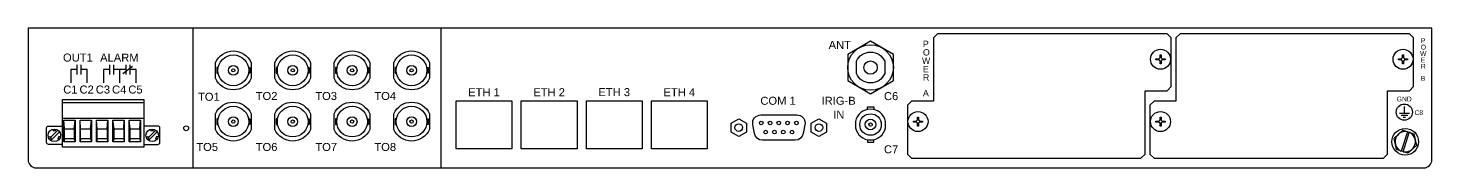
# Model space of a CAD drawing. Header units: inches. Extents: x 2 to 47, y 0.9 to 34.
# Drawn here: x 26.88 to 44.13, y 14.65 to 16.37 of the extents above; entities that cross this region are included whole.
import ezdxf
from ezdxf.enums import TextEntityAlignment as Align

# ---------------------------------------------------------------- set-up
doc = ezdxf.new("R2010")
doc.units = ezdxf.units.IN
doc.header["$MEASUREMENT"] = 0
doc.layers.add('6.0_____[DWG]', color=7, linetype='Continuous')
doc.styles.add('Arial', font='arial.ttf')

msp = doc.modelspace()

# ---------------------------------------------------------------- linework, layer by layer
at = {"layer": '6.0_____[DWG]'}
for points in [[(26.875, 14.748, 0.414215), (26.975, 14.648), (44.025, 14.648, 0.414214), (44.125, 14.748), (44.125, 16.368), (26.875, 16.368), (26.875, 14.748)], [(27.298, 14.937), (27.127, 14.937, -0.332428), (27.101, 14.962), (27.101, 15.141, -0.356187), (27.127, 15.163), (27.298, 15.163)], [(27.124, 15.03), (27.143, 15.035, 0.131615), (27.158, 15.01), (27.144, 14.996)], [(27.179, 15.124), (27.184, 15.105, -0.131863), (27.213, 15.105), (27.218, 15.124)], [(27.273, 15.03), (27.254, 15.035, -0.131826), (27.239, 15.01), (27.253, 14.996)], [(28.299, 14.937), (28.47, 14.937, 0.332428), (28.496, 14.962), (28.496, 15.141, 0.356187), (28.47, 15.163), (28.299, 15.163)], [(28.325, 15.03), (28.344, 15.035, 0.131615), (28.359, 15.009), (28.345, 14.996)], [(28.379, 15.124), (28.384, 15.105, -0.131863), (28.414, 15.105), (28.419, 15.124)], [(28.473, 15.03), (28.454, 15.035, -0.131826), (28.439, 15.009), (28.453, 14.996)], [(43.824, 15.092, 0.908553), (43.748, 14.854)], [(43.771, 14.848, 0.908553), (43.846, 15.086)]]:
    msp.add_lwpolyline(points, format="xyb", dxfattribs=at)
for points in [[(28.901, 16.368), (28.901, 14.648)], [(31.948, 16.368), (31.948, 14.648)], [(38, 16.248), (38, 15.468), (37.73, 15.468), (37.68, 15.418), (37.68, 14.818), (37.73, 14.768), (40.55, 14.768), (40.6, 14.818), (40.6, 15.598), (40.87, 15.598), (40.92, 15.648), (40.92, 16.248), (40.87, 16.298), (38.05, 16.298), (38, 16.248)], [(40.98, 16.248), (40.98, 15.468), (40.71, 15.468), (40.66, 15.418), (40.66, 14.818), (40.71, 14.768), (43.53, 14.768), (43.58, 14.818), (43.58, 15.598), (43.85, 15.598), (43.9, 15.648), (43.9, 16.248), (43.85, 16.298), (41.03, 16.298), (40.98, 16.248)], [(27.475, 15.917), (27.475, 15.797)], [(27.525, 15.917), (27.525, 15.797)], [(27.875, 15.917), (27.875, 15.797)], [(27.925, 15.917), (27.925, 15.797)], [(28.039, 15.811), (28.159, 15.901)], [(28.077, 15.917), (28.077, 15.797)], [(28.127, 15.917), (28.127, 15.797)], [(29.211, 15.883), (29.194, 15.883), (29.194, 15.813), (29.211, 15.813)], [(29.583, 15.883), (29.6, 15.883), (29.6, 15.813), (29.583, 15.813)], [(29.941, 15.883), (29.924, 15.883), (29.924, 15.813), (29.941, 15.813)], [(30.313, 15.883), (30.33, 15.883), (30.33, 15.813), (30.313, 15.813)], [(30.671, 15.883), (30.654, 15.883), (30.654, 15.813), (30.671, 15.813)], [(31.043, 15.883), (31.06, 15.883), (31.06, 15.813), (31.043, 15.813)], [(31.401, 15.883), (31.384, 15.883), (31.384, 15.813), (31.401, 15.813)], [(31.773, 15.883), (31.79, 15.883), (31.79, 15.813), (31.773, 15.813)], [(27.475, 15.858), (27.402, 15.858), (27.402, 15.695)], [(27.602, 15.695), (27.602, 15.858), (27.525, 15.858)], [(27.875, 15.858), (27.802, 15.858), (27.802, 15.695)], [(28.002, 15.695), (28.002, 15.858), (27.925, 15.858)], [(28.077, 15.858), (28.002, 15.858)], [(28.202, 15.695), (28.202, 15.858), (28.127, 15.858)], [(27.298, 15.453), (28.299, 15.453)], [(37.188, 15.368), (37.188, 15.399), (37.266, 15.399), (37.266, 15.368)], [(43.786, 15.323), (43.786, 15.403)], [(27.298, 15.26), (28.299, 15.26)], [(27.321, 15.13), (27.316, 15.235)], [(27.44, 15.13), (27.455, 15.235)], [(27.521, 15.13), (27.516, 15.235)], [(27.64, 15.13), (27.655, 15.235)], [(27.726, 15.13), (27.716, 15.235)], [(27.845, 15.13), (27.855, 15.235)], [(27.931, 15.13), (27.916, 15.235)], [(28.05, 15.13), (28.055, 15.235)], [(28.131, 15.13), (28.116, 15.235)], [(28.25, 15.13), (28.255, 15.235)], [(29.211, 15.253), (29.194, 15.253), (29.194, 15.183), (29.211, 15.183)], [(29.583, 15.253), (29.6, 15.253), (29.6, 15.183), (29.583, 15.183)], [(29.941, 15.253), (29.924, 15.253), (29.924, 15.183), (29.941, 15.183)], [(30.313, 15.253), (30.33, 15.253), (30.33, 15.183), (30.313, 15.183)], [(30.671, 15.253), (30.654, 15.253), (30.654, 15.183), (30.671, 15.183)], [(31.043, 15.253), (31.06, 15.253), (31.06, 15.183), (31.043, 15.183)], [(31.401, 15.253), (31.384, 15.253), (31.384, 15.183), (31.401, 15.183)], [(31.773, 15.253), (31.79, 15.253), (31.79, 15.183), (31.773, 15.183)], [(43.725, 15.323), (43.849, 15.323)], [(43.748, 15.298), (43.827, 15.298)], [(43.772, 15.273), (43.801, 15.273)], [(27.242, 15.113), (27.15, 15.021)], [(27.262, 15.094), (27.155, 14.987)], [(28.443, 15.113), (28.35, 15.02)], [(28.462, 15.093), (28.355, 14.987)], [(43.824, 15.093), (43.748, 14.854)], [(43.771, 14.847), (43.846, 15.085)], [(27.321, 15.004), (27.316, 14.97)], [(27.44, 15.004), (27.455, 14.97)], [(27.521, 15.004), (27.516, 14.97)], [(27.64, 15.004), (27.655, 14.97)], [(27.726, 15.004), (27.716, 14.97)], [(27.845, 15.004), (27.855, 14.97)], [(27.931, 15.004), (27.916, 14.97)], [(28.05, 15.004), (28.055, 14.97)], [(28.131, 15.004), (28.116, 14.97)], [(28.25, 15.004), (28.255, 14.97)], [(37.188, 14.996), (37.188, 14.965), (37.266, 14.965), (37.266, 14.996)]]:
    msp.add_lwpolyline(points, dxfattribs=at)
for points in [[(29.616, 15.944), (29.616, 15.751, -0.652645), (29.178, 15.751), (29.178, 15.944, -0.652645)], [(30.346, 15.944), (30.346, 15.751, -0.652645), (29.908, 15.751), (29.908, 15.944, -0.652645)], [(31.076, 15.944), (31.076, 15.751, -0.652645), (30.638, 15.751), (30.638, 15.944, -0.652645)], [(31.806, 15.944), (31.806, 15.751, -0.652645), (31.368, 15.751), (31.368, 15.944, -0.652645)], [(37.053, 15.808), (37.053, 15.959, -0.65692), (37.401, 15.959), (37.401, 15.808, -0.65692)], [(40.808, 15.978, -0.224709), (40.796, 15.966), (40.796, 15.928), (40.784, 15.928), (40.784, 15.966, -0.224709), (40.772, 15.978), (40.734, 15.978), (40.734, 15.99), (40.772, 15.99, -0.228692), (40.784, 16.002), (40.784, 16.04), (40.796, 16.04), (40.796, 16.002, -0.228692), (40.808, 15.99), (40.846, 15.99), (40.846, 15.978)], [(43.788, 15.978, -0.224709), (43.776, 15.966), (43.776, 15.928), (43.764, 15.928), (43.764, 15.966, -0.224709), (43.752, 15.978), (43.714, 15.978), (43.714, 15.99), (43.752, 15.99, -0.228692), (43.764, 16.002), (43.764, 16.04), (43.776, 16.04), (43.776, 16.002, -0.228692), (43.788, 15.99), (43.826, 15.99), (43.826, 15.978)], [(29.616, 15.314), (29.616, 15.121, -0.652645), (29.178, 15.121), (29.178, 15.314, -0.652645)], [(30.346, 15.314), (30.346, 15.121, -0.652645), (29.908, 15.121), (29.908, 15.314, -0.652645)], [(31.076, 15.314), (31.076, 15.121, -0.652645), (30.638, 15.121), (30.638, 15.314, -0.652645)], [(31.806, 15.314), (31.806, 15.121, -0.652645), (31.368, 15.121), (31.368, 15.314, -0.652645)], [(37.412, 15.143), (37.412, 15.22, 0.814602), (37.042, 15.22), (37.042, 15.143, 0.814602)], [(35.879, 15.3), (36.322, 15.3, -0.414214), (36.422, 15.2), (36.4, 15.072, -0.370597), (36.302, 14.989), (35.898, 14.989, -0.36397), (35.8, 15.072), (35.78, 15.183, -0.466307)], [(37.828, 15.212, -0.224709), (37.816, 15.201), (37.816, 15.162), (37.804, 15.162), (37.804, 15.201, -0.224709), (37.792, 15.212), (37.754, 15.212), (37.754, 15.224), (37.792, 15.224, -0.228692), (37.804, 15.236), (37.804, 15.274), (37.816, 15.274), (37.816, 15.236, -0.228692), (37.828, 15.224), (37.866, 15.224), (37.866, 15.212)], [(40.808, 15.212, -0.224709), (40.796, 15.201), (40.796, 15.162), (40.784, 15.162), (40.784, 15.201, -0.224709), (40.772, 15.212), (40.734, 15.212), (40.734, 15.224), (40.772, 15.224, -0.228692), (40.784, 15.236), (40.784, 15.274), (40.796, 15.274), (40.796, 15.236, -0.228692), (40.808, 15.224), (40.846, 15.224), (40.846, 15.212)]]:
    msp.add_lwpolyline(points, format="xyb", close=True, dxfattribs=at)
for points in [[(37.227, 16.207), (36.947, 16.045), (36.947, 15.722), (37.227, 15.56), (37.507, 15.722), (37.507, 16.045)], [(27.298, 15.49), (28.299, 15.49), (28.299, 14.903), (27.298, 14.903)], [(32.135, 15.473), (32.82, 15.473), (32.82, 14.883), (32.135, 14.883)], [(32.935, 15.473), (33.62, 15.473), (33.62, 14.883), (32.935, 14.883)], [(34.42, 14.883), (33.735, 14.883), (33.735, 15.473), (34.42, 15.473)], [(35.22, 14.883), (34.535, 14.883), (34.535, 15.473), (35.22, 15.473)], [(27.316, 15.235), (27.455, 15.235), (27.455, 14.97), (27.316, 14.97)], [(27.516, 15.235), (27.655, 15.235), (27.655, 14.97), (27.516, 14.97)], [(27.716, 15.235), (27.855, 15.235), (27.855, 14.97), (27.716, 14.97)], [(27.916, 15.235), (28.055, 15.235), (28.055, 14.97), (27.916, 14.97)], [(28.116, 15.235), (28.255, 15.235), (28.255, 14.97), (28.116, 14.97)], [(35.608, 15.253), (35.702, 15.199), (35.702, 15.09), (35.608, 15.036), (35.514, 15.09), (35.514, 15.199)], [(36.592, 15.253), (36.686, 15.199), (36.686, 15.09), (36.592, 15.036), (36.498, 15.09), (36.498, 15.199)], [(27.321, 15.13), (27.44, 15.13), (27.44, 15.004), (27.321, 15.004)], [(27.521, 15.13), (27.64, 15.13), (27.64, 15.004), (27.521, 15.004)], [(27.726, 15.13), (27.845, 15.13), (27.845, 15.004), (27.726, 15.004)], [(27.931, 15.13), (28.05, 15.13), (28.05, 15.004), (27.931, 15.004)], [(28.131, 15.13), (28.25, 15.13), (28.25, 15.004), (28.131, 15.004)], [(43.66, 15.014), (43.766, 15.111), (43.904, 15.067), (43.935, 14.926), (43.828, 14.829), (43.691, 14.873)]]:
    msp.add_lwpolyline(points, close=True, dxfattribs=at)
for centre, radius in [((37.227, 15.883), 0.28), ((40.79, 15.984), 0.123), ((43.77, 15.984), 0.123), ((29.397, 15.848), 0.189), ((29.397, 15.848), 0.06), ((30.127, 15.848), 0.189), ((30.127, 15.848), 0.06), ((30.857, 15.848), 0.189), ((30.857, 15.848), 0.06), ((31.587, 15.848), 0.189), ((31.587, 15.848), 0.06), ((37.227, 15.883), 0.0824), ((29.397, 15.848), 0.02), ((30.127, 15.848), 0.02), ((30.857, 15.848), 0.02), ((31.587, 15.848), 0.02), ((29.397, 15.218), 0.189), ((30.127, 15.218), 0.189), ((30.857, 15.218), 0.189), ((31.587, 15.218), 0.189), ((43.786, 15.334), 0.1), ((29.397, 15.218), 0.06), ((29.397, 15.218), 0.02), ((30.127, 15.218), 0.06), ((30.127, 15.218), 0.02), ((30.857, 15.218), 0.06), ((30.857, 15.218), 0.02), ((31.587, 15.218), 0.06), ((31.587, 15.218), 0.02), ((35.608, 15.145), 0.047), ((35.884, 15.201), 0.0225), ((35.992, 15.201), 0.0225), ((36.1, 15.201), 0.0225), ((36.208, 15.201), 0.0225), ((36.316, 15.201), 0.0225), ((36.592, 15.145), 0.047), ((37.227, 15.182), 0.132), ((37.227, 15.182), 0.0657), ((37.227, 15.182), 0.02), ((37.81, 15.218), 0.123), ((40.79, 15.218), 0.123), ((27.198, 15.05), 0.0768), ((28.399, 15.05), 0.0768), ((28.817, 15.136), 0.03), ((35.938, 15.089), 0.0225), ((36.046, 15.089), 0.0225), ((36.154, 15.089), 0.0225), ((36.262, 15.089), 0.0225), ((43.797, 14.97), 0.164)]:
    msp.add_circle(centre, radius, dxfattribs=at)

# ---------------------------------------------------------------- texts
at = {"layer": '6.0_____[DWG]', "style": 'Arial'}
for s, height, p in [('P', 0.059, (43.989, 16.183)), ('OUT1', 0.0983, (27.304, 15.956)), ('ALARM', 0.0983, (27.76, 15.955)), ('ANT', 0.0983, (36.712, 16.112)), ('O', 0.0771, (37.871, 16.031)), ('P', 0.0771, (37.871, 16.135)), ('W', 0.059, (43.98, 16.025)), ('O', 0.059, (43.989, 16.104)), ('W', 0.0771, (37.859, 15.928)), ('E', 0.0771, (37.871, 15.825)), ('E', 0.059, (43.989, 15.946)), ('R', 0.059, (43.989, 15.868)), ('R', 0.0771, (37.871, 15.723)), ('B', 0.059, (43.989, 15.72)), ('C1', 0.0983, (27.307, 15.563)), ('C2', 0.0983, (27.507, 15.563)), ('C3', 0.0983, (27.707, 15.563)), ('C4', 0.0983, (27.907, 15.563)), ('C5', 0.0983, (28.107, 15.563)), ('TO1', 0.0983, (28.963, 15.474)), ('TO2', 0.0983, (29.672, 15.484)), ('TO3', 0.0983, (30.404, 15.484)), ('TO4', 0.0983, (31.13, 15.484)), ('C6', 0.0983, (37.392, 15.482)), ('A', 0.0771, (37.871, 15.53)), ('GND', 0.059, (43.693, 15.466)), ('COM 1', 0.0983, (35.873, 15.425)), ('IRIG-B', 0.0983, (36.625, 15.425)), ('IN', 0.0983, (36.768, 15.256)), ('C8', 0.059, (43.911, 15.299)), ('TO5', 0.0983, (28.942, 14.857)), ('TO6', 0.0983, (29.672, 14.857)), ('TO7', 0.0983, (30.405, 14.857)), ('TO8', 0.0983, (31.13, 14.857)), ('C7', 0.0983, (37.392, 14.828))]:
    msp.add_text(s, height=height, dxfattribs=at).set_placement(p)
for s, p in [('ETH 1', (32.477, 15.53)), ('ETH 2', (33.277, 15.53)), ('ETH 3', (34.077, 15.531)), ('ETH 4', (34.877, 15.53))]:
    msp.add_text(s, height=0.0983, dxfattribs=at).set_placement(p, align=Align.CENTER)

doc.saveas('drawing.dxf')
